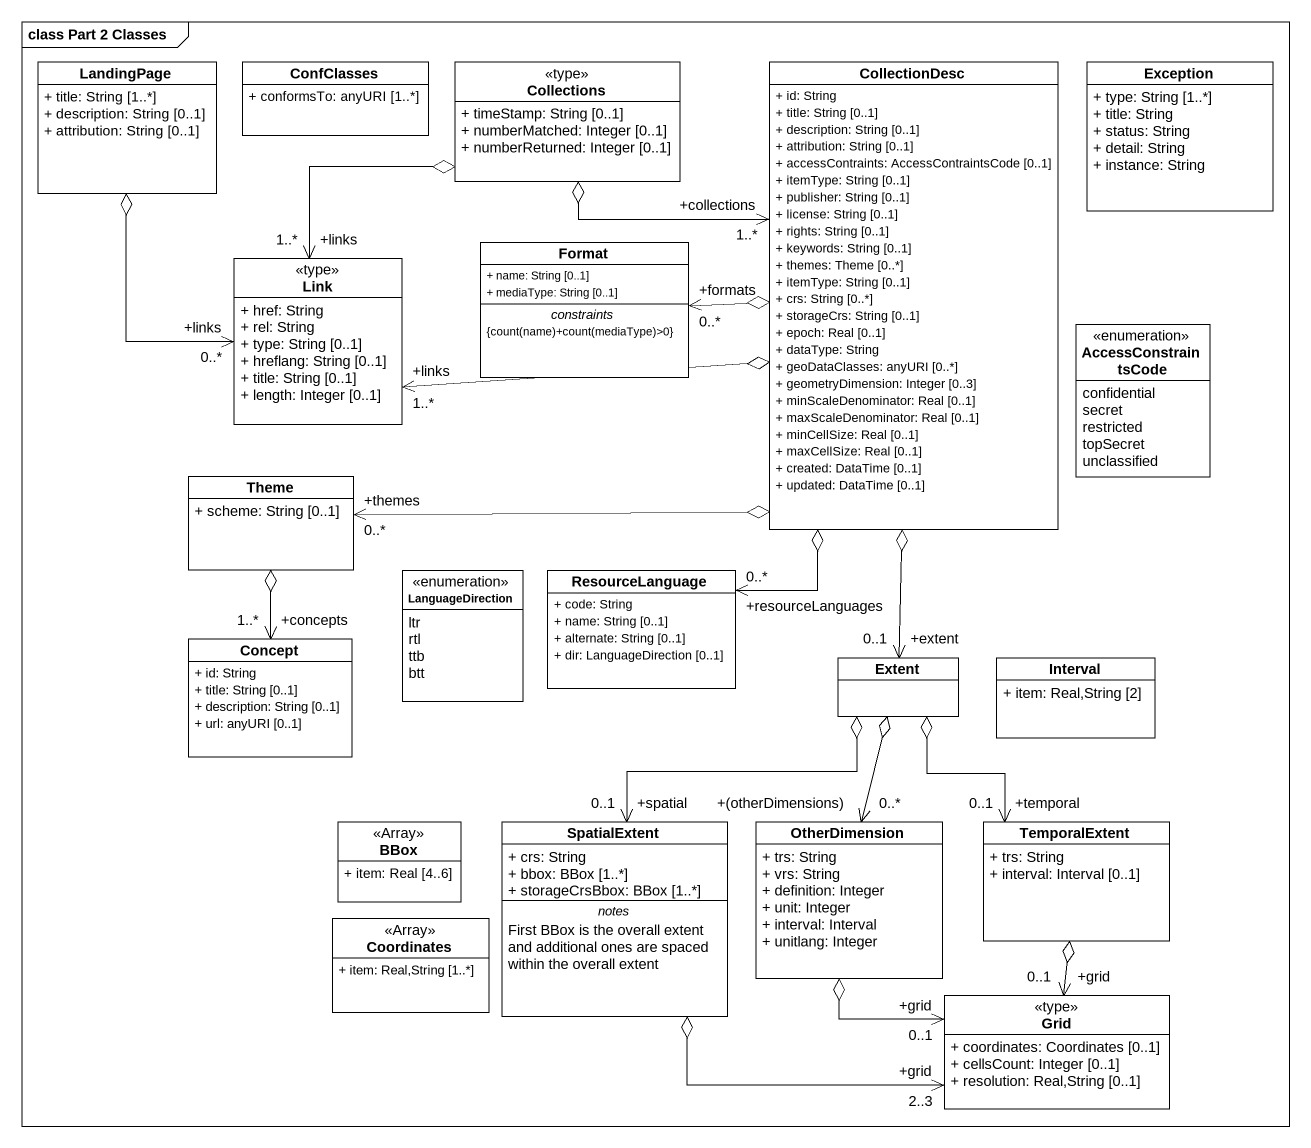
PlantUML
@startuml
mainframe class Part 2 Classes
hide circle
hide empty members
skinparam classAttributeIconSize 0
class LandingPage {
  + title: String [1..*]
  + description: String [0..1]
  + attribution: String [0..1]
}
class ConfClasses {
  + conformsTo: anyURI [1..*]
}
class "Collections" as Collections_ <<type>> {
  + timeStamp: String [0..1]
  + numberMatched: Integer [0..1]
  + numberReturned: Integer [0..1]
}
class CollectionDesc {
  + id: String
  + title: String [0..1]
  + description: String [0..1]
  + attribution: String [0..1]
  + accessContraints: AccessContraintsCode [0..1]
  + itemType: String [0..1]
  + publisher: String [0..1]
  + license: String [0..1]
  + rights: String [0..1]
  + keywords: String [0..1]
  + themes: Theme [0..*]
  + itemType: String [0..1]
  + crs: String [0..*]
  + storageCrs: String [0..1]
  + epoch: Real [0..1]
  + dataType: String
  + geoDataClasses: anyURI [0..*]
  + geometryDimension: Integer [0..3]
  + minScaleDenominator: Real [0..1]
  + maxScaleDenominator: Real [0..1]
  + minCellSize: Real [0..1]
  + maxCellSize: Real [0..1]
  + created: DataTime [0..1]
  + updated: DataTime [0..1]
}
class "Exception" as Exception_ {
  + type: String [1..*]
  + title: String
  + status: String
  + detail: String
  + instance: String
}
class Format {
  + name: String [0..1]
  + mediaType: String [0..1]
  -- constraints --
  {field} {count(name)+count(mediaType)>0}
}
class Link <<type>> {
  + href: String
  + rel: String
  + type: String [0..1]
  + hreflang: String [0..1]
  + title: String [0..1]
  + length: Integer [0..1]
}
enum AccessConstraintsCode {
  confidential
  secret
  restricted
  topSecret
  unclassified
}
class Theme {
  + scheme: String [0..1]
}
enum LanguageDirection {
  ltr
  rtl
  ttb
  btt
}
class ResourceLanguage {
  + code: String
  + name: String [0..1]
  + alternate: String [0..1]
  + dir: LanguageDirection [0..1]
}
class Concept {
  + id: String
  + title: String [0..1]
  + description: String [0..1]
  + url: anyURI [0..1]
}
class Extent
class Interval {
  + item: Real,String [2]
}
class BBox <<Array>> {
  + item: Real [4..6]
}
class SpatialExtent {
  + crs: String
  + bbox: BBox [1..*]
  + storageCrsBbox: BBox [1..*]
  -- notes --
  First BBox is the overall extent and additional ones are spaced within the overall extent
}
class OtherDimension {
  + trs: String
  + vrs: String
  + definition: Integer
  + unit: Integer
  + interval: Interval
  + unitlang: Integer
}
class TemporalExtent {
  + trs: String
  + interval: Interval [0..1]
}
class Coordinates <<Array>> {
  + item: Real,String [1..*]
}
class Grid <<type>> {
  + coordinates: Coordinates [0..1]
  + cellsCount: Integer [0..1]
  + resolution: Real,String [0..1]
}
Collections_ o-right-> "+collections\n1..*" CollectionDesc
Collections_ o--> "+links\n1..*" Link
CollectionDesc o-left-> "+links\n1..*" Link
Format "+formats\n0..*" <-right-o CollectionDesc
Link "+links\n0..*" <-up-o LandingPage
Theme "+themes\n0..*" <-right-o CollectionDesc
ResourceLanguage "+resourceLanguages\n0..*" <-up-o CollectionDesc
Concept "+concepts\n1..*" <-up-o Theme
Extent "+extent\n0..1" <-up-o CollectionDesc
Extent o--> "+spatial\n0..1" SpatialExtent
Extent o--> "+(otherDimensions)\n0..*" OtherDimension
Extent o--> "+temporal\n0..1" TemporalExtent
Grid "+grid\n2..3" <-left-o SpatialExtent
Grid "+grid\n0..1" <-up-o OtherDimension
Grid "+grid\n0..1" <-up-o TemporalExtent
@enduml
